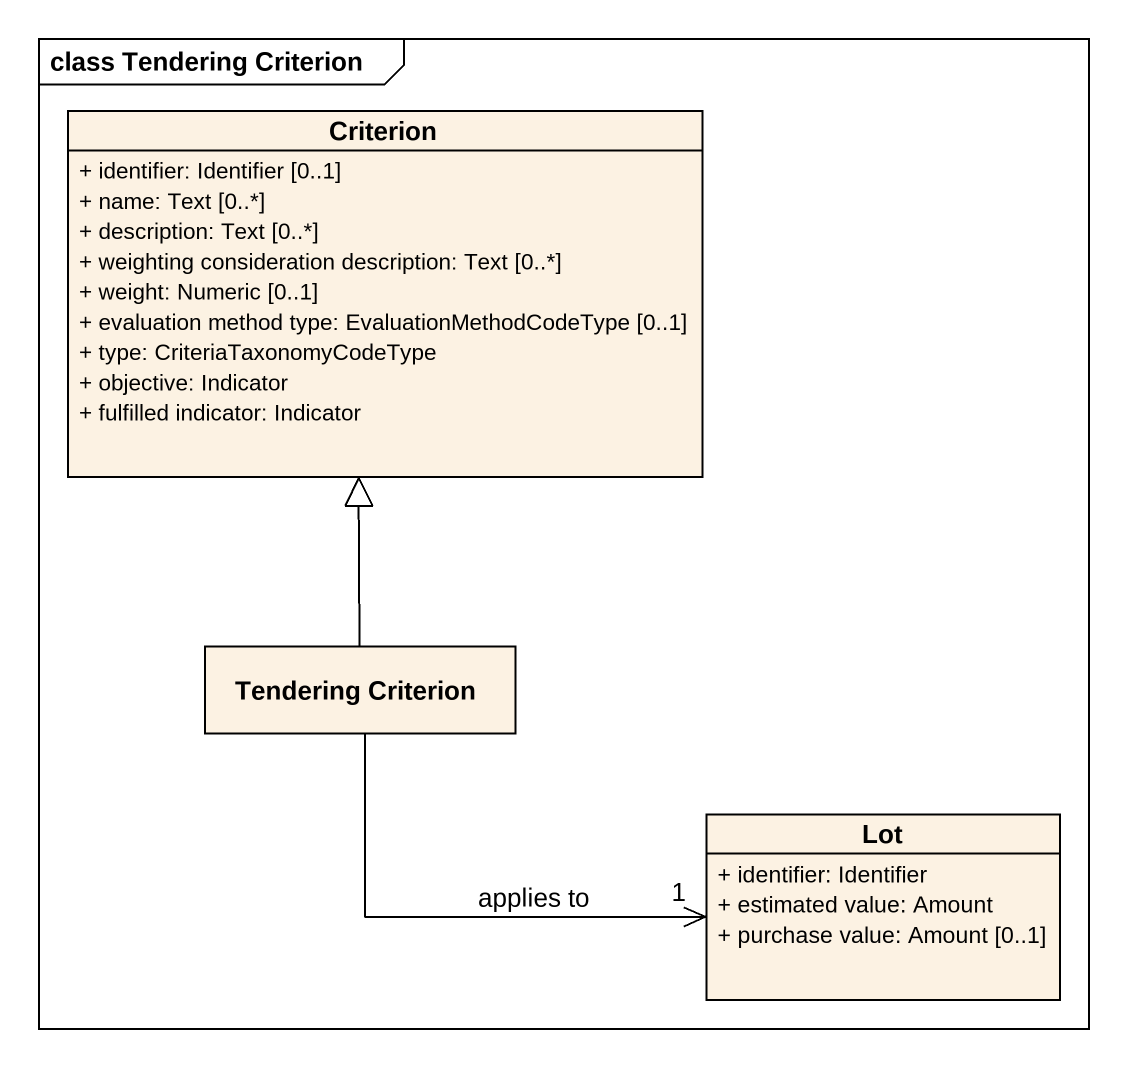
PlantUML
@startuml
mainframe class Tendering Criterion
hide circle
hide empty members
skinparam classAttributeIconSize 0
class Criterion {
  + identifier: Identifier [0..1]
  + name: Text [0..*]
  + description: Text [0..*]
  + weighting consideration description: Text [0..*]
  + weight: Numeric [0..1]
  + evaluation method type: EvaluationMethodCodeType [0..1]
  + type: CriteriaTaxonomyCodeType
  + objective: Indicator
  + fulfilled indicator: Indicator
}
class "Tendering Criterion" as Tendering_Criterion
class Lot {
  + identifier: Identifier
  + estimated value: Amount
  + purchase value: Amount [0..1]
}
Tendering_Criterion -up-|> Criterion
Tendering_Criterion -right-> "1" Lot : applies to
@enduml
